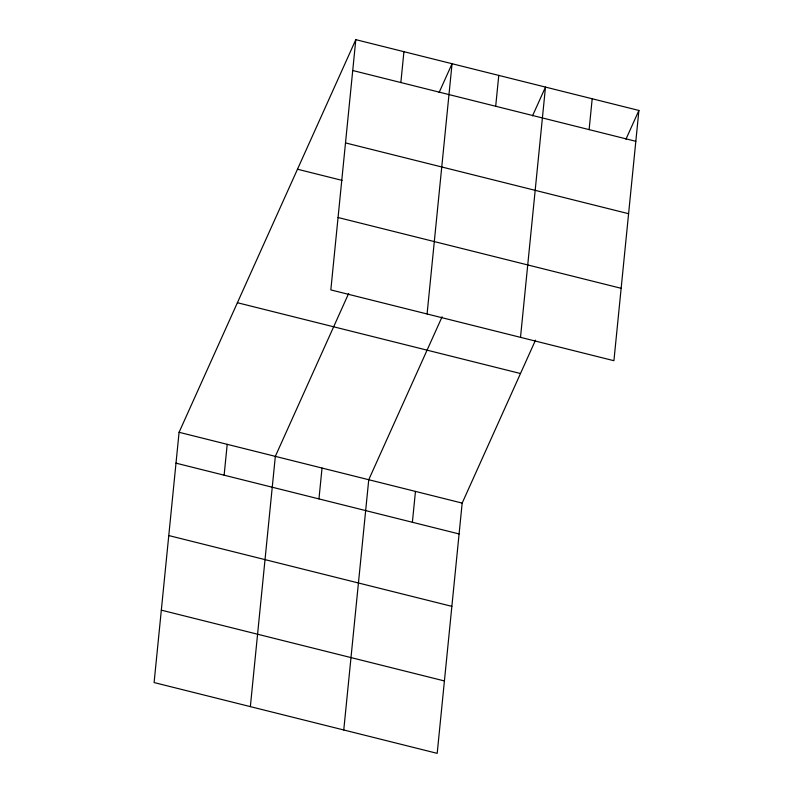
<?xml version="1.0" encoding="UTF-8"?>
<svg xmlns="http://www.w3.org/2000/svg" width="793" height="793" viewBox="0 0 793 793"><rect width="100%" height="100%" fill="white"/><g stroke="black" fill="none" stroke-linecap="round" stroke-linejoin="round"><path stroke-width="1.19" d="M355.809 39.65L330.83 289.911L613.921 360.706L638.9 110.445L355.809 39.65L179.079 432.294L154.1 682.555L437.191 753.35L462.17 503.089L535.513 340.147M224.122 475.185L227.204 444.328M250.35 706.622L275.33 456.362L348.672 293.42M318.955 498.906L322.037 468.048M400.852 82.541L403.934 51.684M343.765 729.986L368.745 479.725L442.097 316.784M427.08 313.978L452.06 63.718L439.104 92.513M412.38 522.27L415.463 491.412M495.694 106.262L498.767 75.404M520.505 337.342L545.485 87.081L532.519 115.877M589.11 129.626L592.193 98.768M625.945 139.241L638.9 110.445M352.726 70.508L635.827 141.303M345.5 142.909L628.591 213.704M297.484 169.226L342.09 180.378M338.056 217.51L621.147 288.305M237.394 302.718L520.495 373.523M179.079 432.294L462.17 503.089M175.996 463.152L459.088 533.947M168.77 535.553L451.861 606.348M161.326 610.154L444.417 680.949"/></g></svg>
